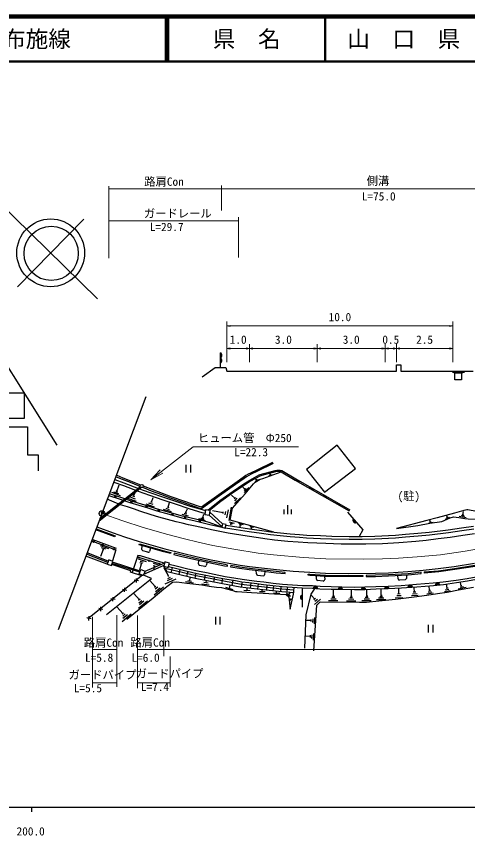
# Model space of a CAD drawing. Units: millimetres at full size, sheet at 1:1000, with parts at other scales. Extents: x 40000 to 680000, y 20000 to 380000.
# Drawn here: x 264688 to 364501, y 198715 to 380000 of the extents above; entities that cross this region are included whole.
import ezdxf
from ezdxf.enums import TextEntityAlignment as Align

# ---------------------------------------------------------------- set-up
doc = ezdxf.new("R2010")
doc.units = ezdxf.units.MM
doc.header["$LTSCALE"] = 1000
doc.header["$PDMODE"] = 32
doc.header["$PDSIZE"] = 500
doc.linetypes.add('CHAIN', pattern=[18.5, 12, -1.5, 3.5, -1.5])
for name, color, linetype, lineweight in [('M-BGD', 7, 'Continuous', 25), ('M-BMK', 2, 'CHAIN', 13), ('M-BMK-OTRS', 5, 'Continuous', 25), ('M-BMK-SRVR', 3, 'Continuous', 25), ('M-STR-HTXT', 7, 'Continuous', 13), ('M-STR-STRC', 7, 'Continuous', 25), ('M-TTL', 2, 'Continuous', 140), ('M-TTL-BAND', 7, 'Continuous', 25), ('M-TTL-LINE', 7, 'Continuous', 50)]:
    doc.layers.add(name, color=color, linetype=linetype, lineweight=lineweight)
doc.layers.add('M-OTRS', color=6, linetype='Continuous')
doc.layers.add('M-TTL-TXT', color=7, linetype='Continuous')
doc.styles.add('ＭＳ ゴシック', font='')
doc.styles.get('ＭＳ ゴシック').set_extended_font_data('MS Gothic')

# ---------------------------------------------------------------- blocks, each defined once
blk = doc.blocks.new('open_arrow')
at = {"color": 0, "linetype": 'Continuous', "lineweight": -2}
blk.add_lwpolyline([(7.5, 1.25), (0, 0), (7.5, -1.25)], dxfattribs=at)

msp = doc.modelspace()

# ---------------------------------------------------------------- hatches: boundary and pattern name
at = {"layer": 'M-BGD'}
for points in [[(326609, 277617), (326460, 277357), (327093, 276993), (327273, 277236)], [(329635, 275878), (329486, 275618), (330167, 275227), (330316, 275487)], [(332673, 274132), (332524, 273872), (333142, 273517), (333292, 273777)], [(335667, 272412), (335517, 272152), (336185, 271768), (336334, 272028)], [(339229, 268765, 0.82183), (339876, 268015)], [(331351, 253391, 0.82183), (330362, 253464)], [(352295, 253728, 0.82183), (351307, 253656)], [(358331, 254228, 0.82183), (357345, 254127)], [(336842, 253212, 0.82183), (335852, 253231)], [(341957, 253197, 0.82183), (340966, 253175)], [(347136, 253393, 0.82183), (346145, 253359)], [(327931, 251934, 0.82183), (327926, 250943)]]:
    msp.add_hatch(color=256, dxfattribs=at).paths.add_polyline_path(points)

# ---------------------------------------------------------------- linework, layer by layer
for p, q in [((309852, 302291), (309852, 305545)), ((361216, 301503), (361216, 301106)), ((361449, 301503), (363418, 301503)), ((361449, 301106), (361449, 301503)), ((363418, 301106), (361449, 301106)), ((361710, 301106), (363182, 301106)), ((361710, 299604), (361710, 301106)), ((363182, 301106), (363182, 299604)), ((363418, 301503), (363418, 301106)), ((363682, 301503), (363682, 301106)), ((363182, 299604), (361710, 299604)), ((302171, 280756), (302171, 279079)), ((303171, 280756), (303171, 279079)), ((317499, 277098), (318232, 277536)), ((317719, 277502), (317599, 277695)), ((317620, 277325), (317945, 277501)), ((317653, 277468), (317785, 277536)), ((320544, 278299), (321311, 278570)), ((320700, 278478), (321094, 278621)), ((320897, 278550), (320819, 278804)), ((326609, 277617), (326460, 277357)), ((292368, 275737), (282976, 268294)), ((292107, 275913), (283182, 268839)), ((286875, 274895), (287402, 276334)), ((315250, 275373), (314799, 275814)), ((315076, 274621), (316101, 275758)), ((327273, 277236), (327093, 276993)), ((329635, 275878), (329486, 275618)), ((285707, 274679), (287640, 273965)), ((286197, 274781), (287247, 274436)), ((286674, 274980), (287077, 274810)), ((290343, 273936), (290837, 273748)), ((290590, 273842), (291182, 274993)), ((313013, 273372), (312253, 274044)), ((315128, 275250), (315372, 275497)), ((315162, 275010), (315622, 275530)), ((330316, 275487), (330167, 275227)), ((332673, 274132), (332524, 273872)), ((333292, 273777), (333142, 273517)), ((289276, 273390), (291169, 272734)), ((289923, 273617), (290999, 273245)), ((293353, 272119), (295184, 271469)), ((293918, 272383), (294907, 272058)), ((294360, 272586), (294729, 272469)), ((294545, 272528), (294926, 273544)), ((298243, 271392), (298528, 272407)), ((312870, 273229), (313156, 273514)), ((312958, 272222), (314233, 273485)), ((312981, 272810), (313534, 273409)), ((335667, 272412), (335517, 272152)), ((336185, 271768), (336334, 272028)), ((297190, 270950), (298899, 270456)), ((297753, 271143), (298512, 270911)), ((298064, 271437), (298423, 271348)), ((302033, 270297), (302306, 270221)), ((302170, 270259), (302522, 271064)), ((307475, 270322), (310310, 267710)), ((310432, 270169), (308068, 270618)), ((310405, 269966), (310459, 270373)), ((310867, 269694), (310984, 270455)), ((311265, 269070), (311582, 270790)), ((311736, 268463), (312243, 271378)), ((323913, 269819), (323913, 270864)), ((324713, 269819), (324713, 271811)), ((325513, 269819), (325513, 270864)), ((363478, 269692), (363625, 270469)), ((301285, 269850), (302715, 269482)), ((301778, 270085), (302408, 269911)), ((304944, 268868), (306474, 268442)), ((305411, 268950), (306166, 268739)), ((305704, 269145), (306130, 269042)), ((305917, 269093), (306125, 269843)), ((356270, 268113), (356170, 268527)), ((359615, 268766), (360576, 269151)), ((359799, 269009), (360272, 269201)), ((360036, 269105), (359875, 269507)), ((362660, 269425), (364179, 269129)), ((363079, 269592), (363803, 269441)), ((363304, 269722), (363653, 269663)), ((311782, 268171), (312859, 267844)), ((311946, 267882), (312436, 267733)), ((312191, 267808), (312066, 267387)), ((313797, 267820), (314826, 267532)), ((313999, 267532), (314446, 267411)), ((314223, 267471), (314110, 267032)), ((316300, 267161), (317122, 266935)), ((316473, 266930), (316814, 266853)), ((316644, 266892), (316603, 266647)), ((355814, 267871), (356882, 268082)), ((356064, 268066), (356475, 268160)), ((286857, 262244), (281463, 264275)), ((283204, 262891), (285050, 262228)), ((284997, 259452), (280344, 261302)), ((283870, 262057), (283320, 260447)), ((283474, 262464), (284431, 262157)), ((283706, 262107), (284033, 262008)), ((292447, 262050), (292532, 262859)), ((293798, 261408), (292663, 261730)), ((294373, 262336), (294168, 261614)), ((284887, 259174), (280233, 261024)), ((291651, 259943), (293419, 259408)), ((296284, 258857), (291752, 260254)), ((292049, 259479), (292741, 259277)), ((304976, 258839), (305046, 259630)), ((291967, 256979), (285877, 258948)), ((292086, 257256), (285981, 259229)), ((292258, 258798), (291918, 257461)), ((292023, 259140), (292571, 258977)), ((292140, 258821), (292375, 258775)), ((292890, 256594), (297350, 258539)), ((293150, 257198), (297507, 259098)), ((294929, 258994), (295882, 258681)), ((294975, 258518), (295419, 258387)), ((295197, 258453), (295080, 257702)), ((298018, 257095), (297288, 258321)), ((298300, 256173), (297373, 257888)), ((304460, 256192), (297590, 257814)), ((298908, 256886), (299204, 258035)), ((300664, 256473), (300933, 257609)), ((306344, 258271), (305211, 258519)), ((306862, 259233), (306702, 258500)), ((292612, 256341), (280521, 246669)), ((291177, 255637), (291151, 254729)), ((304250, 255631), (298018, 257095)), ((298129, 255144), (299192, 255668)), ((298169, 255609), (298746, 255937)), ((298182, 256095), (298418, 256252)), ((302577, 257217), (302298, 256090)), ((303034, 255113), (303154, 255888)), ((304416, 256809), (304141, 255656)), ((310308, 254422), (304250, 255631)), ((314388, 254306), (304460, 256192)), ((306434, 256420), (306225, 255237)), ((308512, 255982), (308281, 254826)), ((310137, 254456), (310364, 255627)), ((317776, 256619), (317763, 257417)), ((319673, 257185), (319582, 256440)), ((331049, 255430), (331039, 256206)), ((332875, 256085), (332885, 255357)), ((349115, 255559), (349076, 256308)), ((350977, 256408), (350955, 255632)), ((354882, 257057), (354905, 256808)), ((291704, 255074), (290771, 255271)), ((295382, 253813), (294209, 255145)), ((295247, 253691), (295518, 253935)), ((297591, 254403), (299999, 255544)), ((302120, 254921), (303852, 254672)), ((302605, 255190), (303451, 255039)), ((305713, 254434), (307366, 254211)), ((306185, 254788), (307117, 254663)), ((306655, 254725), (306715, 255139)), ((314216, 253725), (310308, 254422)), ((311809, 253412), (311981, 254123)), ((312596, 255230), (312373, 254053)), ((323438, 253221), (314388, 254306)), ((314514, 253688), (314673, 254873)), ((316562, 254642), (316406, 253452)), ((318129, 253238), (318259, 254423)), ((320125, 254201), (320010, 253013)), ((321503, 252843), (321603, 254020)), ((323214, 253844), (323122, 252659)), ((332565, 255053), (331329, 255134)), ((350671, 255341), (349431, 255275)), ((356106, 253026), (356005, 253907)), ((359956, 253505), (359831, 254405)), ((362818, 253686), (363562, 253851)), ((362909, 253991), (363239, 254052)), ((363074, 254021), (362946, 254740)), ((289101, 252991), (288167, 253189)), ((288573, 253554), (288548, 252646)), ((291899, 250868), (290655, 252279)), ((297198, 253658), (295161, 251939)), ((295967, 253704), (295359, 253248)), ((295452, 252745), (296483, 253559)), ((310961, 253678), (312569, 253175)), ((319218, 253103), (314216, 253725)), ((315037, 253013), (316419, 252929)), ((315712, 252977), (315717, 253538)), ((318456, 252755), (319689, 252703)), ((319058, 252729), (319078, 253120)), ((323375, 252630), (319218, 253103)), ((321585, 252433), (322979, 252394)), ((322255, 252419), (322258, 252757)), ((326030, 252453), (323375, 252630)), ((326072, 253051), (323438, 253221)), ((324438, 252361), (325321, 251694)), ((324579, 252549), (324629, 253744)), ((324915, 252001), (325344, 252498)), ((326030, 252453), (326072, 253051)), ((334843, 251742), (334843, 253117)), ((338804, 251715), (338804, 253090)), ((342221, 251768), (342221, 253144)), ((345408, 251942), (345408, 253317)), ((349012, 252248), (349574, 252262)), ((349293, 252255), (349255, 253344)), ((352289, 252200), (353330, 252297)), ((352470, 252651), (353018, 252665)), ((352744, 252658), (352643, 253567)), ((355499, 252249), (356907, 252409)), ((355763, 252645), (356505, 252686)), ((355888, 253005), (356325, 253047)), ((359415, 252763), (360678, 252971)), ((359561, 253110), (360324, 253234)), ((359748, 253470), (360164, 253540)), ((362428, 253308), (364196, 253692)), ((286526, 250931), (285592, 251129)), ((285998, 251494), (285973, 250586)), ((291667, 249033), (293677, 250699)), ((292077, 251003), (291720, 250732)), ((291753, 250203), (292401, 250732)), ((292877, 250626), (291905, 249767)), ((325208, 251215), (325211, 250705)), ((325210, 251006), (325655, 251015)), ((330685, 251066), (329930, 251918)), ((330890, 251239), (330480, 250893)), ((331937, 251023), (330620, 249836)), ((331279, 250958), (330707, 250505)), ((333753, 250733), (335825, 250733)), ((334217, 251111), (335404, 251100)), ((334487, 251445), (335113, 251445)), ((334649, 251736), (335037, 251747)), ((337714, 250706), (339786, 250706)), ((338178, 251084), (339365, 251073)), ((338447, 251418), (339073, 251418)), ((338609, 251710), (338998, 251720)), ((341131, 250760), (343203, 250760)), ((341595, 251137), (342782, 251126)), ((341865, 251472), (342491, 251472)), ((342027, 251763), (342415, 251774)), ((344318, 250933), (346390, 250933)), ((344782, 251310), (345969, 251300)), ((345052, 251645), (345678, 251645)), ((345214, 251936), (345602, 251947)), ((348505, 251367), (350205, 251443)), ((348859, 251832), (349775, 251852)), ((352088, 251839), (353580, 251930)), ((283838, 248744), (282904, 248942)), ((283310, 249307), (283285, 248399)), ((288234, 247878), (286954, 249280)), ((281208, 246677), (280274, 246875)), ((280680, 247241), (280655, 246332)), ((288079, 247720), (288389, 248037)), ((290050, 247702), (288079, 246054)), ((288237, 246821), (289289, 247614)), ((288786, 247773), (288250, 247270)), ((308711, 247105), (308711, 245428)), ((309711, 247105), (309711, 245428)), ((329845, 246566), (329822, 246068)), ((330228, 246696), (330174, 245900)), ((330626, 246979), (330549, 245579)), ((329834, 246317), (328758, 246352)), ((355787, 245351), (355787, 243674)), ((356787, 245351), (356787, 243674)), ((329669, 243042), (329661, 242552)), ((330021, 243141), (329998, 242330)), ((330396, 243432), (330319, 241970)), ((329665, 242797), (328658, 242873))]:
    msp.add_line(p, q, dxfattribs=at)
for points in [[(305800, 300218), (308681, 302295), (309852, 302291), (311035, 302295), (311255, 301503), (348757, 301503), (348757, 302877), (349729, 302877), (349729, 301503), (365762, 301503)], [(261965, 279180), (261965, 289196), (267181, 289196), (267181, 283013), (269531, 283013), (269531, 279406)], [(321482, 281035), (317999, 279333), (316599, 278680), (316074, 278435), (315598, 278138), (315043, 277721), (313155, 276400), (309640, 273869), (305660, 271050), (304807, 271279), (301829, 272333), (298774, 273385), (296867, 274095), (294607, 274973), (293063, 275589), (292590, 275782)], [(321350, 281304), (317870, 279604), (316472, 278952), (315930, 278699), (315428, 278386), (314867, 277963), (312981, 276645), (309465, 274113), (305654, 271414), (304911, 271614), (301945, 272664), (298892, 273714), (296991, 274422), (294735, 275299), (293194, 275914), (292763, 276090)], [(307025, 270705), (309719, 272906), (312614, 274957), (314780, 276379), (316345, 277397), (318381, 278533), (318642, 278628), (319415, 278842), (321105, 279300), (321909, 279519), (322314, 279600), (322610, 279612), (322947, 279608), (323204, 279536), (323374, 279478), (326523, 277667), (338438, 270819)], [(321648, 265878), (311992, 268524), (312463, 271158), (314045, 272945), (315310, 274382), (316369, 275644), (317127, 276576), (317479, 276893), (317841, 277135), (318257, 277400), (318596, 277560), (319168, 277733), (320821, 278299), (323250, 279203), (323115, 279250), (322904, 279308), (322614, 279312), (322350, 279301), (321978, 279227), (321184, 279010), (319494, 278553), (318734, 278343), (318506, 278260), (316500, 277140), (314944, 276128), (312783, 274709), (309901, 272668), (307427, 270646)], [(323250, 279203), (326374, 277407), (338289, 270559)], [(286449, 277515), (288468, 276773), (291721, 275533), (294215, 274674), (297206, 273604), (299672, 272812), (303111, 271654), (305796, 270854), (306511, 270644)], [(286780, 278124), (288072, 277584), (289829, 276897), (291638, 276171), (292075, 275992)], [(286915, 278447), (288204, 277908), (289958, 277222), (291769, 276495), (292166, 276333)], [(286239, 276959), (288381, 276172), (291633, 274931), (294128, 274072), (297118, 273002), (299585, 272210), (303024, 271052), (305709, 270252), (306424, 270042)], [(285126, 274002), (287897, 273089), (289810, 272422), (293730, 271221), (295778, 270588), (298485, 269829), (301316, 269025), (304204, 268357), (307219, 267644), (310127, 266950), (307311, 268033), (304295, 268747), (301416, 269413), (298594, 270214), (295891, 270971), (293848, 271604), (289934, 272802), (288026, 273468), (285251, 274382)], [(337935, 270264), (341294, 266372), (340518, 264916)], [(307316, 269652), (310104, 267084), (310155, 267065)], [(282344, 266615), (285932, 265264), (286523, 265058), (286440, 264822), (285847, 265029), (282256, 266381)], [(310925, 266848), (312366, 266628), (316198, 266014), (318921, 265630), (320915, 265354), (323041, 265122), (325228, 264934), (327287, 264738), (328896, 264614), (331956, 264491), (334421, 264360), (338275, 264288), (341177, 264324), (344010, 264382), (348583, 264621), (350779, 264805), (353571, 265047), (356082, 265260), (360267, 265770), (363244, 266211), (365908, 266602)], [(311066, 267433), (312459, 267221), (316287, 266607), (319004, 266224), (320989, 265950), (323099, 265719), (325282, 265531), (327338, 265336), (328931, 265213), (331983, 265090), (334442, 264960), (338277, 264888), (341167, 264924), (343989, 264981), (348543, 265219), (350728, 265403), (353520, 265645), (356020, 265857), (360186, 266364), (363156, 266804), (365809, 267194)], [(281328, 263915), (286703, 261946), (285923, 259527)], [(291824, 263068), (291892, 263300), (297395, 261738), (298844, 261379), (298814, 261129), (297331, 261496), (291822, 263060)], [(286044, 259400), (285106, 259746), (284760, 258807), (280069, 260574)], [(284760, 258807), (285698, 258462), (286044, 259400)], [(297341, 259026), (292127, 260660), (291540, 260673), (290272, 256908)], [(327939, 253523), (330184, 253477), (331828, 253356), (334290, 253262), (336657, 253215), (339500, 253162), (341766, 253187), (344250, 253308), (346926, 253382), (349867, 253550), (353242, 253798), (356951, 254087), (359194, 254316), (362038, 254712), (364487, 255083), (366495, 255445), (368577, 255833), (371290, 256317), (373045, 256714), (377293, 257630), (381058, 258440), (385232, 259437), (387593, 260082)], [(292418, 256186), (289963, 257013), (289988, 257329), (285779, 258682)], [(298323, 258261), (299878, 257862), (302457, 257244), (304670, 256753), (306629, 256384), (308333, 256016), (310783, 255546), (313128, 255137), (314560, 254887), (316142, 254698), (317841, 254471), (319353, 254296), (321400, 254042), (323501, 253812), (325704, 253678), (327939, 253523), (327917, 249240)], [(298460, 258794), (300011, 258396), (302581, 257780), (304780, 257292), (306738, 256923), (308443, 256555), (310883, 256087), (313223, 255679), (314640, 255431), (316211, 255244), (317909, 255017), (319418, 254843), (321464, 254589), (323547, 254361), (325740, 254227), (327964, 254073), (330210, 254026), (331859, 253906), (334306, 253812), (336668, 253765), (339502, 253712), (341749, 253737), (344229, 253858), (346903, 253931), (349831, 254099), (353200, 254346), (356902, 254635), (359128, 254862), (361959, 255256), (364397, 255625), (366396, 255986)], [(354882, 257057), (358072, 257341), (361618, 257858), (366111, 258544), (366888, 258696), (366936, 258451), (366154, 258297), (361655, 257611), (358101, 257093), (354905, 256808)], [(284625, 247610), (294551, 255640), (292784, 256347)], [(318040, 256326), (318708, 256245), (319248, 256179)], [(289101, 246579), (294929, 251309), (297322, 253311), (299217, 254814), (300152, 254885), (302389, 254589), (305713, 254175), (307299, 253927), (308933, 253702), (310081, 253595), (311183, 253293), (312582, 252920), (313156, 252756), (313540, 252737), (316687, 252548), (324399, 252080), (324977, 251587), (325217, 248833), (326011, 252177), (326113, 253650)], [(330706, 253438), (329844, 252162), (328727, 247571), (328396, 240188)], [(330519, 239603), (331133, 249693), (331906, 250433), (340562, 250338), (342148, 250396), (344875, 250666), (348559, 251046), (352710, 251537), (355501, 251910), (357821, 252258), (359972, 252553), (362505, 253075), (365825, 253725)]]:
    msp.add_lwpolyline(points, dxfattribs=at)
for points in [[(261171, 291031), (261171, 296710), (266374, 296710), (266374, 291031)], [(335662, 285097), (328831, 279762), (332847, 274721), (339708, 279938)], [(306530, 270776), (306387, 269787), (307376, 269643), (307520, 270633)], [(367893, 269909), (367630, 270141), (367449, 270239), (366089, 270534), (364919, 270744), (364515, 270794), (364341, 270774), (364024, 270728), (363673, 270638), (361613, 270094), (359653, 269549), (357800, 269070), (355490, 268441), (348800, 266691), (353487, 267339), (356153, 267832), (358793, 268227), (360655, 269032), (361413, 269284), (362588, 269103), (363871, 268921), (364655, 268824), (369141, 268682)], [(310314, 267727), (310127, 266950), (310905, 266762), (311092, 267540)], [(311368, 258333), (311408, 258580), (310776, 258682), (307305, 259392), (304378, 260032), (301362, 260755), (299608, 261189), (299548, 260947), (301303, 260512), (304322, 259789), (307253, 259148), (310731, 258436)], [(297559, 259283), (297288, 258321), (298251, 258050), (298522, 259013)], [(292755, 256279), (291836, 256674), (292231, 257592), (293150, 257198)], [(324118, 256716), (324139, 256965), (322147, 257135), (318865, 257535), (316218, 257857), (314110, 258143), (312108, 258467), (312068, 258220), (314074, 257896), (316186, 257609), (318835, 257287), (322121, 256886)], [(341347, 256301), (341348, 256051), (338133, 256027), (333069, 256073), (329569, 256302), (329251, 256325), (329268, 256574), (329586, 256551), (333079, 256323), (338133, 256277)], [(354251, 256740), (354224, 256989), (351334, 256677), (346999, 256448), (344103, 256323), (342082, 256307), (342084, 256057), (344109, 256073), (347011, 256199), (351354, 256428)]]:
    msp.add_lwpolyline(points, close=True, dxfattribs=at)
for centre, radius in [((292413, 276084), 350), ((286559, 273688), 150), ((290091, 272493), 150), ((293463, 271460), 150), ((296170, 270634), 150), ((299165, 269792), 150), ((301954, 269032), 150), ((305247, 268265), 150), ((281775, 263752), 150), ((283778, 263018), 150), ((286297, 262095), 150), ((291752, 260254), 150), ((294055, 259544), 150), ((296284, 258857), 150)]:
    msp.add_circle(centre, radius, dxfattribs=at)
for centre, radius, start, end in [((309510, 304982), 659, 301.24708, 58.75292), ((309510, 303856), 659, 301.24708, 58.75292), ((339627, 268454), 505, 141.96421, 299.62241), ((292745, 262018), 300, 173.97687, 254.14752), ((293879, 261696), 300, 254.14752, 344.14752), ((305275, 258812), 300, 174.95908, 257.66407), ((306408, 258565), 300, 257.66407, 347.66407), ((318076, 256624), 300, 180.98404, 263.06884), ((319285, 256477), 300, 263.04886, 353.04886), ((350655, 255640), 300, 273.02142, 358.40795), ((330849, 253330), 505, 6.98516, 164.64335), ((331349, 255434), 300, 180.71213, 266.24924), ((332585, 255353), 300, 266.24924, 0.74113), ((349415, 255575), 300, 183.02142, 273.02142), ((351808, 253594), 505, 15.36852, 173.02671), ((357848, 254080), 505, 16.9992, 174.65739), ((336345, 253124), 505, 10.04606, 167.70425), ((341464, 253088), 505, 12.43511, 170.0933), ((346644, 253278), 505, 13.17209, 170.83029), ((328026, 251438), 505, 100.88017, 258.53836)]:
    msp.add_arc(centre, radius, start, end, dxfattribs=at)
at = {"layer": 'M-BMK'}
msp.add_lwpolyline([(283621, 270006), (288265, 268359), (292712, 266925), (298165, 265345), (301878, 264381), (304887, 263645), (308137, 262945), (312776, 262074), (318187, 261223), (321545, 260824), (328111, 260236), (333138, 259953), (341499, 259857), (345704, 259951), (349188, 260077), (353344, 260402), (358472, 260877), (363933, 261623), (372057, 263070)], dxfattribs=at)
at = {"layer": 'M-BMK-OTRS'}
for p, q in [((244553, 331287), (273639, 285143)), ((293331, 295792), (273911, 244219))]:
    msp.add_line(p, q, dxfattribs=at)
at = {"layer": 'M-BMK-SRVR'}
for p, q in [((282619, 317504), (259006, 340599)), ((264911, 320136), (279595, 335149))]:
    msp.add_line(p, q, dxfattribs=at)
for centre, radius in [((272283, 327673), 7500), ((272389, 327556), 6000), ((283621, 270006), 600)]:
    msp.add_circle(centre, radius, dxfattribs=at)
at = {"layer": 'M-OTRS'}
msp.add_point((283742, 270089), dxfattribs=at)
at = {"layer": 'M-STR-HTXT'}
for p, q in [((285168, 326485), (285168, 342456)), ((285168, 341832), (382112, 341821)), ((310048, 337048), (310048, 342557)), ((313841, 326636), (313841, 335582)), ((285168, 334791), (313841, 334791)), ((311257, 303503), (311257, 312503)), ((361257, 303503), (361257, 312503)), ((311257, 311503), (361257, 311503)), ((311257, 303503), (311257, 307503)), ((311257, 306503), (316257, 306503)), ((316257, 303503), (316257, 307503)), ((316257, 303503), (316257, 307503)), ((316257, 306503), (331257, 306503)), ((331257, 303503), (331257, 307503)), ((331257, 303503), (331257, 307503)), ((331257, 306503), (346257, 306503)), ((346257, 303503), (346257, 307503)), ((346257, 303503), (346257, 307503)), ((346257, 306503), (348757, 306503)), ((348757, 303503), (348757, 307503)), ((348757, 303503), (348757, 307503)), ((348757, 306503), (361216, 306503)), ((361216, 303503), (361216, 307503)), ((281543, 231512), (281543, 247097)), ((286896, 231641), (286896, 247498)), ((291468, 231375), (291468, 247442)), ((297274, 238394), (297274, 247442)), ((286896, 239911), (281543, 239911)), ((510583, 239911), (291468, 239911)), ((298710, 231624), (298710, 238363)), ((281543, 232538), (286896, 232538)), ((291468, 232538), (298710, 232538))]:
    msp.add_line(p, q, dxfattribs=at)
msp.add_lwpolyline([(294423, 277456), (303802, 284743), (327083, 284743)], dxfattribs=at)
at = {"layer": 'M-STR-STRC'}
for points in [[(366028, 265513), (363469, 265105), (360649, 264697), (357992, 264364), (355323, 264037), (353034, 263777), (349257, 263482), (345649, 263315), (341995, 263202), (336551, 263193), (333147, 263353), (329134, 263525), (327009, 263645), (324751, 263823), (321764, 264128), (319661, 264400), (318249, 264610), (315749, 264974), (314319, 265216), (311571, 265678), (309674, 266047), (307838, 266394), (305601, 266878), (303902, 267248), (302760, 267507), (301372, 267859), (300049, 268114), (298096, 268688), (296176, 269208), (294507, 269706), (292025, 270537), (290780, 270965), (289248, 271469), (287752, 271947), (286321, 272500), (284802, 273143)], [(282503, 267036), (286085, 265687), (288606, 264809), (291879, 263772), (297511, 262173), (301468, 261192), (304478, 260471), (307398, 259832), (310857, 259124), (314177, 258588), (316275, 258303), (318920, 257982), (322193, 257583), (325939, 257263), (329617, 257000), (333096, 256772), (338134, 256727), (344092, 256773), (346977, 256898), (351298, 257126), (354689, 257492), (358020, 257788), (361552, 258303), (366034, 258987)]]:
    msp.add_lwpolyline(points, dxfattribs=at)
at = {"layer": 'M-TTL'}
msp.add_line((680000, 380000), (40000, 380000), dxfattribs=at)
at = {"layer": 'M-TTL-BAND'}
for p, q in [((40000, 205000), (579000, 205000)), ((268000, 205000), (268000, 204000))]:
    msp.add_line(p, q, dxfattribs=at)
at = {"layer": 'M-TTL-LINE'}
for p, q in [((297750, 380000), (297750, 370000)), ((298250, 380000), (298250, 370000)), ((333000, 380000), (333000, 370000)), ((40000, 370000), (680000, 370000))]:
    msp.add_line(p, q, dxfattribs=at)

# ---------------------------------------------------------------- block references
at = {"layer": 'M-STR-HTXT', "xscale": 100, "yscale": 100}
for p in [(311257, 311503), (311257, 306503), (316257, 306503), (331257, 306503), (346257, 306503), (348757, 306503)]:
    msp.add_blockref('open_arrow', p, dxfattribs=at)
at = {"layer": 'M-STR-HTXT'}
for p, xscale, yscale, rotation in [((361257, 311503), 100, 100, 180), ((316257, 306503), 100, 100, 180), ((331257, 306503), 100, 100, 180), ((346257, 306503), 100, 100, 180), ((348757, 306503), 100, 100, 180), ((361216, 306503), 100, 100, 180), ((294423, 277456), 400, 400, 37.8)]:
    msp.add_blockref('open_arrow', p, dxfattribs=dict(at, xscale=xscale, yscale=yscale, rotation=rotation))

# ---------------------------------------------------------------- texts
at = {"layer": 'M-BGD', "style": 'ＭＳ ゴシック'}
msp.add_text('(駐)', height=1833, dxfattribs=at).set_placement((349005, 272389), align=Align.BOTTOM_LEFT)
at = {"layer": 'M-STR-HTXT', "style": 'ＭＳ ゴシック'}
for s, p in [('路肩Con', (292971, 341963)), ('側溝', (342171, 342149)), ('L=75.0', (341095, 338711)), ('ガードレール', (292894, 334926)), ('L=29.7', (294186, 331949)), ('10.0', (333757, 312003)), ('1.0', (311882, 307003)), ('3.0', (321882, 307003)), ('3.0', (336882, 307003)), ('0.5', (345632, 307003)), ('2.5', (353111, 307003)), ('ヒューム管\u3000Φ250', (304833, 285243)), ('L=22.3', (312879, 282113)), ('路肩Con', (279605, 239952)), ('路肩Con', (289917, 239983)), ('L=5.8', (279875, 236635)), ('L=6.0', (290147, 236635)), ('ガードパイプ', (291061, 233107)), ('ガードパイプ', (276227, 232829)), ('L=5.5', (277395, 229885)), ('L=7.4', (292229, 230162))]:
    msp.add_text(s, height=1833, dxfattribs=at).set_placement(p, align=Align.BOTTOM_LEFT)
at = {"layer": 'M-TTL-BAND', "style": 'ＭＳ ゴシック'}
msp.add_text('200.0', height=1833, dxfattribs=at).set_placement((267844, 198195), align=Align.BOTTOM_CENTER)
at = {"layer": 'M-TTL-TXT', "style": 'ＭＳ ゴシック'}
msp.add_text('主要地方道\u3000下松田布施線', height=3666, dxfattribs=at).set_placement((216734, 375000), align=Align.MIDDLE_LEFT)
for s, p in [('県\u3000名', (315625, 375000)), ('山\u3000口\u3000県', (350375, 375000))]:
    msp.add_text(s, height=3666, dxfattribs=at).set_placement(p, align=Align.MIDDLE_CENTER)

doc.saveas('drawing.dxf')
